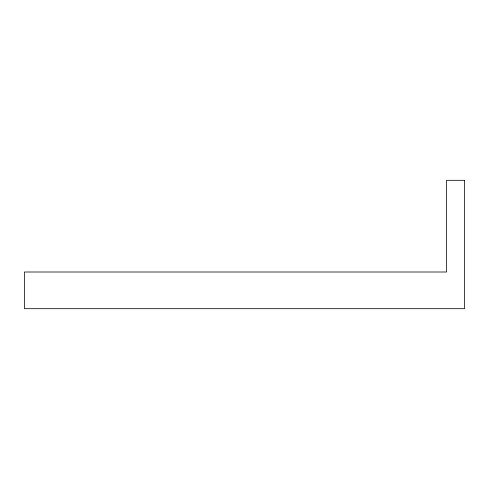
<?xml version="1.0" encoding="UTF-8"?>
<svg xmlns="http://www.w3.org/2000/svg" width="489" height="489" viewBox="0 0 489 489"><rect width="100%" height="100%" fill="white"/><g stroke="black" fill="none" stroke-linecap="round" stroke-linejoin="round"><path stroke-width="0.73" d="M464.55 180.319L446.573 180.319L446.573 272.006L24.45 272.006L24.45 308.681L464.55 308.681L464.55 180.319"/></g></svg>
